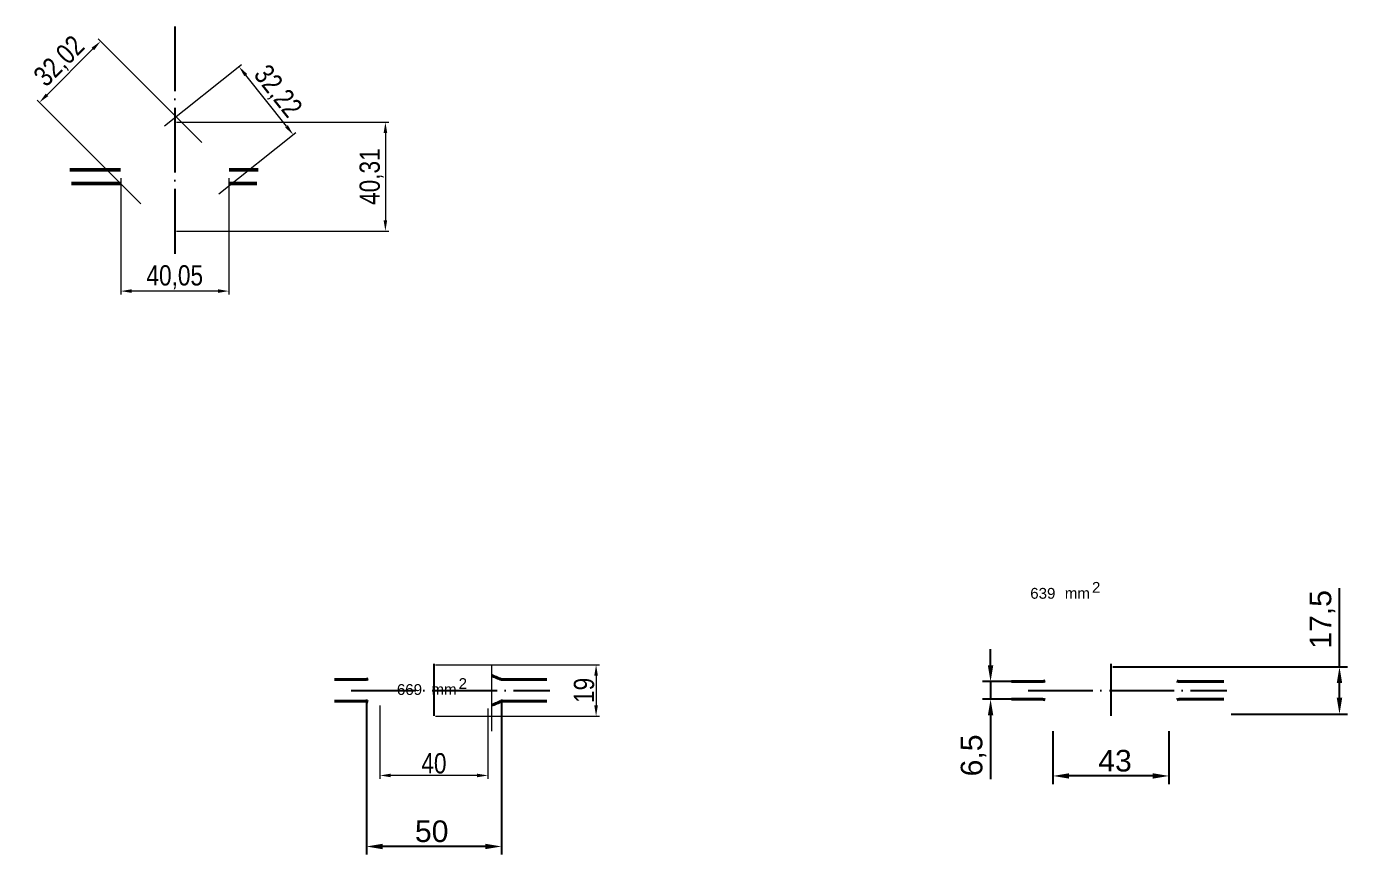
# Model space of a CAD drawing. Header units: millimetres. Extents: x 1526 to 31626, y -4643 to 9189.
# Drawn here: x 7303.6 to 7793.1, y 1329.1 to 1635.9 of the extents above; entities that cross this region are included whole.
import ezdxf

# ---------------------------------------------------------------- set-up
doc = ezdxf.new("R2010")
doc.units = ezdxf.units.MM
doc.linetypes.add('ACAD_ISO04W100', pattern=[30, 24, -3, 0, -3])
for name, color, linetype, lineweight in [('контурная', 7, 'Continuous', 50), ('осевые', 1, 'ACAD_ISO04W100', 25), ('тонкая', 7, 'Continuous', 20), ('тонкий', 7, 'Continuous', 20)]:
    doc.layers.add(name, color=color, linetype=linetype, lineweight=lineweight)
doc.styles.add('s1v4', font='arial.ttf', dxfattribs={"height": 4})
doc.styles.add('s3v2.5', font='arial.ttf', dxfattribs={"width": 0.8, "height": 7.5})
doc.styles.get("Standard").update_dxf_attribs({"font": 'arial.ttf'})
doc.dimstyles.new('s2v4', dxfattribs={"dimtxt": 8, "dimasz": 6, "dimexe": 3, "dimexo": 0, "dimgap": 1.5, "dimtad": 1, "dimtxsty": 'Standard', "dimcen": 2.5, "dimadec": 0, "dimazin": 0, "dimtfac": 1, "dimtmove": 0, "dimatfit": 3, "dimfxl": 1, "dimarcsym": 0})
doc.dimstyles.new('s3v2.5', dxfattribs={"dimtxt": 7.5, "dimasz": 4, "dimexe": 1.25, "dimexo": 0.625, "dimtad": 1, "dimtxsty": 's3v2.5', "dimcen": 1.5, "dimclrd": 6, "dimclre": 256, "dimclrt": 1, "dimadec": 0, "dimazin": 0, "dimtfac": 1, "dimtmove": 0, "dimatfit": 3, "dimfxl": 1, "dimlwd": -1, "dimlwe": -1, "dimarcsym": 0})

# ---------------------------------------------------------------- blocks, each defined once
blk = doc.blocks.new('*D419')
at = {"layer": 'Defpoints', "color": 0, "transparency": 16777216}
for p in [(7358.56, 1600.37), (7358.56, 1560.06), (7436.61, 1560.06)]:
    blk.add_point(p, dxfattribs=at)
at = {"layer": 'тонкая', "transparency": 16777216}
for p, q in [((7359.18, 1600.37), (7437.86, 1600.37)), ((7359.18, 1560.06), (7437.86, 1560.06))]:
    blk.add_line(p, q, dxfattribs=at)
at = {"layer": 'тонкая', "color": 6, "transparency": 16777216}
blk.add_line((7436.61, 1596.37), (7436.61, 1564.06), dxfattribs=at)
for points in [[(7435.94, 1596.37), (7437.28, 1596.37), (7436.61, 1600.37)], [(7435.94, 1564.06), (7437.28, 1564.06), (7436.61, 1560.06)]]:
    blk.add_solid(points, dxfattribs=at)
at = {"layer": 'тонкая', "color": 1, "transparency": 16777216, "insert": (7431.48, 1580.21), "char_height": 7.5, "attachment_point": 5, "rotation": 90, "style": 's3v2.5'}
blk.add_mtext('40,31', dxfattribs=at)
blk = doc.blocks.new('*D625')
at = {"layer": 'Defpoints', "color": 0, "transparency": 16777216}
for p in [(7331.06, 1630.35), (7369.01, 1592.4), (7346.37, 1569.76)]:
    blk.add_point(p, dxfattribs=at)
at = {"layer": 'тонкая', "transparency": 16777216}
for p, q in [((7368.57, 1592.84), (7330.18, 1631.23)), ((7345.93, 1570.2), (7307.54, 1608.59))]:
    blk.add_line(p, q, dxfattribs=at)
at = {"layer": 'тонкая', "color": 6, "transparency": 16777216}
blk.add_line((7311.25, 1610.53), (7328.24, 1627.52), dxfattribs=at)
for points in [[(7327.76, 1627.99), (7328.71, 1627.05), (7331.06, 1630.35)], [(7310.78, 1611.01), (7311.72, 1610.06), (7308.42, 1607.71)]]:
    blk.add_solid(points, dxfattribs=at)
at = {"layer": 'тонкая', "color": 1, "transparency": 16777216, "insert": (7316.11, 1622.66), "char_height": 7.5, "attachment_point": 5, "rotation": 45, "style": 's3v2.5'}
blk.add_mtext('32,02', dxfattribs=at)
blk = doc.blocks.new('*D631')
at = {"layer": 'Defpoints', "color": 0, "transparency": 16777216}
for p in [(7382.37, 1620.95), (7354.32, 1598.61), (7374.39, 1573.4)]:
    blk.add_point(p, dxfattribs=at)
at = {"layer": 'тонкая', "transparency": 16777216}
for p, q in [((7354.81, 1599), (7383.35, 1621.73)), ((7374.88, 1573.79), (7403.42, 1596.53))]:
    blk.add_line(p, q, dxfattribs=at)
at = {"layer": 'тонкая', "color": 6, "transparency": 16777216}
blk.add_line((7399.95, 1598.88), (7384.86, 1617.82), dxfattribs=at)
for points in [[(7385.39, 1618.24), (7384.34, 1617.41), (7382.37, 1620.95)], [(7400.48, 1599.29), (7399.43, 1598.46), (7402.45, 1595.75)]]:
    blk.add_solid(points, dxfattribs=at)
at = {"layer": 'тонкая', "color": 1, "transparency": 16777216, "insert": (7396.42, 1611.55), "char_height": 7.5, "attachment_point": 5, "rotation": 308.5341, "style": 's3v2.5'}
blk.add_mtext('32,22', dxfattribs=at)
blk = doc.blocks.new('*D632')
at = {"layer": 'Defpoints', "color": 0, "transparency": 16777216}
for p in [(7338.54, 1580.21), (7378.58, 1580.21), (7338.54, 1537.82)]:
    blk.add_point(p, dxfattribs=at)
at = {"layer": 'тонкая', "transparency": 16777216}
for p, q in [((7338.54, 1579.59), (7338.54, 1536.57)), ((7378.58, 1579.59), (7378.58, 1536.57))]:
    blk.add_line(p, q, dxfattribs=at)
at = {"layer": 'тонкая', "color": 6, "transparency": 16777216}
blk.add_line((7374.58, 1537.82), (7342.54, 1537.82), dxfattribs=at)
for points in [[(7342.54, 1538.49), (7342.54, 1537.16), (7338.54, 1537.82)], [(7374.58, 1538.49), (7374.58, 1537.16), (7378.58, 1537.82)]]:
    blk.add_solid(points, dxfattribs=at)
at = {"layer": 'тонкая', "color": 1, "transparency": 16777216, "insert": (7358.56, 1542.95), "char_height": 7.5, "attachment_point": 5, "style": 's3v2.5'}
blk.add_mtext('40,05', dxfattribs=at)
blk = doc.blocks.new('*D650')
at = {"layer": 'Defpoints', "color": 0, "transparency": 16777216}
for p in [(7429.56, 1386.6), (7479.61, 1386.6), (7429.56, 1332.11)]:
    blk.add_point(p, dxfattribs=at)
at = {"layer": 'тонкий', "color": 0, "lineweight": -2, "transparency": 16777216}
for p, q in [((7429.56, 1386.6), (7429.56, 1329.11)), ((7479.61, 1386.6), (7479.61, 1329.11)), ((7473.61, 1332.11), (7435.56, 1332.11))]:
    blk.add_line(p, q, dxfattribs=at)
at = {"layer": 'тонкий', "color": 0, "transparency": 16777216}
for points in [[(7435.56, 1333.11), (7435.56, 1331.11), (7429.56, 1332.11)], [(7473.61, 1333.11), (7473.61, 1331.11), (7479.61, 1332.11)]]:
    blk.add_solid(points, dxfattribs=at)
at = {"layer": 'тонкий', "color": 0, "transparency": 16777216, "insert": (7453.77, 1337.7), "char_height": 8, "attachment_point": 5}
blk.add_mtext('50', dxfattribs=at)
blk = doc.blocks.new('*D651')
at = {"layer": 'Defpoints', "color": 0, "transparency": 16777216}
for p in [(7454.59, 1399.42), (7454.59, 1380.42), (7514.68, 1380.42)]:
    blk.add_point(p, dxfattribs=at)
at = {"layer": 'тонкая', "transparency": 16777216}
for p, q in [((7455.21, 1399.42), (7515.93, 1399.42)), ((7455.21, 1380.42), (7515.93, 1380.42))]:
    blk.add_line(p, q, dxfattribs=at)
at = {"layer": 'тонкая', "color": 6, "transparency": 16777216}
blk.add_line((7514.68, 1395.42), (7514.68, 1384.42), dxfattribs=at)
for points in [[(7514.01, 1395.42), (7515.35, 1395.42), (7514.68, 1399.42)], [(7514.01, 1384.42), (7515.35, 1384.42), (7514.68, 1380.42)]]:
    blk.add_solid(points, dxfattribs=at)
at = {"layer": 'тонкая', "color": 1, "transparency": 16777216, "insert": (7510.23, 1389.92), "char_height": 7.5, "attachment_point": 5, "rotation": 90, "style": 's3v2.5'}
blk.add_mtext('19', dxfattribs=at)
blk = doc.blocks.new('*D652')
at = {"layer": 'Defpoints', "color": 0, "transparency": 16777216}
for p in [(7434.59, 1384.92), (7474.59, 1383.88), (7434.59, 1358.42)]:
    blk.add_point(p, dxfattribs=at)
at = {"layer": 'тонкая', "transparency": 16777216}
for p, q in [((7434.59, 1384.3), (7434.59, 1357.17)), ((7474.59, 1383.25), (7474.59, 1357.17))]:
    blk.add_line(p, q, dxfattribs=at)
at = {"layer": 'тонкая', "color": 6, "transparency": 16777216}
blk.add_line((7470.59, 1358.42), (7438.59, 1358.42), dxfattribs=at)
for points in [[(7438.59, 1359.08), (7438.59, 1357.75), (7434.59, 1358.42)], [(7470.59, 1359.08), (7470.59, 1357.75), (7474.59, 1358.42)]]:
    blk.add_solid(points, dxfattribs=at)
at = {"layer": 'тонкая', "color": 1, "transparency": 16777216, "insert": (7454.59, 1362.87), "char_height": 7.5, "attachment_point": 5, "style": 's3v2.5'}
blk.add_mtext('40', dxfattribs=at)
blk = doc.blocks.new('*D1457')
at = {"layer": 'Defpoints', "color": 0, "transparency": 16777216}
for p in [(7668.66, 1393.17), (7660.85, 1386.67), (7668.66, 1386.67)]:
    blk.add_point(p, dxfattribs=at)
at = {"layer": 'тонкий', "color": 0, "lineweight": -2, "transparency": 16777216}
for p, q in [((7660.85, 1399.17), (7660.85, 1405.17)), ((7668.66, 1393.17), (7657.85, 1393.17)), ((7660.85, 1393.17), (7660.85, 1386.67)), ((7668.66, 1386.67), (7657.85, 1386.67)), ((7660.85, 1380.67), (7660.85, 1357))]:
    blk.add_line(p, q, dxfattribs=at)
at = {"layer": 'тонкий', "color": 0, "transparency": 16777216}
for points in [[(7659.85, 1399.17), (7661.85, 1399.17), (7660.85, 1393.17)], [(7659.85, 1380.67), (7661.85, 1380.67), (7660.85, 1386.67)]]:
    blk.add_solid(points, dxfattribs=at)
at = {"layer": 'тонкий', "color": 0, "transparency": 16777216, "insert": (7654.55, 1365.84), "char_height": 8, "attachment_point": 5, "rotation": 90}
blk.add_mtext('6,5', dxfattribs=at)
blk = doc.blocks.new('*D1458')
at = {"layer": 'Defpoints', "color": 0, "transparency": 16777216}
for p in [(7706.15, 1398.67), (7790.13, 1398.67), (7750.05, 1381.17)]:
    blk.add_point(p, dxfattribs=at)
at = {"layer": 'тонкий', "color": 0, "lineweight": -2, "transparency": 16777216}
for p, q in [((7790.13, 1398.67), (7790.13, 1427.75)), ((7706.15, 1398.67), (7793.13, 1398.67)), ((7790.13, 1387.17), (7790.13, 1392.67)), ((7750.05, 1381.17), (7793.13, 1381.17))]:
    blk.add_line(p, q, dxfattribs=at)
at = {"layer": 'тонкий', "color": 0, "transparency": 16777216}
for points in [[(7789.13, 1392.67), (7791.13, 1392.67), (7790.13, 1398.67)], [(7789.13, 1387.17), (7791.13, 1387.17), (7790.13, 1381.17)]]:
    blk.add_solid(points, dxfattribs=at)
at = {"layer": 'тонкий', "color": 0, "transparency": 16777216, "insert": (7783.83, 1416.21), "char_height": 8, "attachment_point": 5, "rotation": 90}
blk.add_mtext('17,5', dxfattribs=at)
blk = doc.blocks.new('*D1459')
at = {"color": 0, "lineweight": -2, "transparency": 16777216}
for p, q in [((7683.95, 1374.82), (7683.95, 1355.24)), ((7726.95, 1374.82), (7726.95, 1355.24)), ((7720.95, 1358.24), (7689.95, 1358.24))]:
    blk.add_line(p, q, dxfattribs=at)
at = {"color": 0, "transparency": 16777216}
for points in [[(7689.95, 1359.24), (7689.95, 1357.24), (7683.95, 1358.24)], [(7720.95, 1359.24), (7720.95, 1357.24), (7726.95, 1358.24)]]:
    blk.add_solid(points, dxfattribs=at)
at = {"layer": 'Defpoints', "color": 0, "transparency": 16777216}
for p in [(7683.95, 1374.82), (7726.95, 1374.82), (7683.95, 1358.24)]:
    blk.add_point(p, dxfattribs=at)
at = {"color": 0, "lineweight": 15, "transparency": 16777216, "insert": (7706.96, 1363.83), "char_height": 8, "attachment_point": 5}
blk.add_mtext('43', dxfattribs=at)

msp = doc.modelspace()

# ---------------------------------------------------------------- linework, layer by layer
at = {"lineweight": 40}
for p, q in [((7417.7991, 1393.92148), (7428.93554, 1393.92148)), ((7496.39884, 1393.92148), (7480.23935, 1393.92148)), ((7668.66348, 1393.17148), (7679.79993, 1393.17148)), ((7747.26322, 1393.17148), (7731.10373, 1393.17148)), ((7417.7991, 1385.92148), (7428.93554, 1385.92148)), ((7496.39884, 1385.92148), (7480.23935, 1385.92148)), ((7668.66348, 1386.67148), (7679.79993, 1386.67148)), ((7747.26322, 1386.67148), (7731.10373, 1386.67148))]:
    msp.add_line(p, q, dxfattribs=at)
for centre, radius, start, end in [((7454.58745, 1339.85148), 59.57, 65.7969718, 68.8432974), ((7428.93554, 1396.92148), 3, 270, 294.2030282), ((7480.23935, 1396.92148), 3, 245.7969718, 270), ((7679.79993, 1396.17148), 3, 270, 294.2030282), ((7731.10373, 1396.17148), 3, 245.7969718, 270), ((7428.93554, 1382.92148), 3, 65.7969718, 90), ((7454.58745, 1439.99148), 59.57, 291.1567026, 294.2030282), ((7480.23935, 1382.92148), 3, 90, 114.2030282), ((7679.79993, 1383.67148), 3, 65.7969718, 90), ((7731.10373, 1383.67148), 3, 90, 114.2030282)]:
    msp.add_arc(centre, radius, start, end, dxfattribs=at)
at = {"layer": 'контурная'}
for p, q in [((7338.40544, 1582.69835), (7319.66322, 1582.69835)), ((7378.71206, 1582.69835), (7389.52424, 1582.69835)), ((7338.43134, 1577.69835), (7320.2722, 1577.69835)), ((7378.68616, 1577.69835), (7388.91526, 1577.69835))]:
    msp.add_line(p, q, dxfattribs=at)
at = {"layer": 'осевые'}
for p, q in [((7358.55875, 1635.85069), (7358.55875, 1549.47215)), ((7454.58745, 1399.82152), (7454.58745, 1380.52148)), ((7705.45183, 1399.82152), (7705.45183, 1380.52148)), ((7423.89836, 1389.92148), (7497.53044, 1389.92148)), ((7674.76274, 1389.92148), (7748.39483, 1389.92148))]:
    msp.add_line(p, q, dxfattribs=at)
at = {"layer": 'тонкий'}
msp.add_line((7476.08745, 1374.82234), (7476.08745, 1399.5464), dxfattribs=at)

# ---------------------------------------------------------------- texts
at = {"layer": 'тонкая', "style": 's1v4'}
for s, p in [('2', (7698.42434, 1426.08216)), ('639', (7675.54644, 1423.87532)), ('mm', (7688.35437, 1423.93762)), ('669', (7440.8721, 1388.25061)), ('mm', (7453.68004, 1388.3129)), ('2', (7463.75001, 1390.45745))]:
    msp.add_text(s, height=4, dxfattribs=at).set_placement(p)

# ---------------------------------------------------------------- dimensions: what is measured, and where the dimension line sits
at = {"lineweight": 15}
dim = msp.add_linear_dim(base=(7683.95183, 1358.23778), p1=(7726.95183, 1374.82234), p2=(7683.95183, 1374.82234), dimstyle='s2v4', dxfattribs=at)
dim.commit()
dim.dimension.update_dxf_attribs({"geometry": '*D1459', "text_midpoint": (7706.9615, 1358.23778), "dimtype": 160})
at = {"layer": 'тонкая'}
for p1, p2, distance, picture, middle in [((7346.37372, 1569.75597), (7369.01408, 1592.39633), 53.67, '*D625', (7316.1145, 1622.65555)), ((7374.39058, 1573.40278), (7354.31611, 1598.60902), -35.86609, '*D631', (7396.42371, 1611.54701))]:
    dim = msp.add_aligned_dim(p1=p1, p2=p2, distance=distance, dimstyle='s3v2.5', dxfattribs=at)
    dim.commit()
    dim.dimension.update_dxf_attribs({"geometry": picture, "text_midpoint": middle})
for base, p1, p2, picture, middle in [((7436.61005, 1560.05622), (7358.55875, 1600.36638), (7358.55875, 1560.05622), '*D419', (7431.47789, 1580.2113)), ((7514.67997, 1380.42148), (7454.58745, 1399.42148), (7454.58745, 1380.42148), '*D651', (7510.22567, 1389.92148))]:
    dim = msp.add_linear_dim(base=base, p1=p1, p2=p2, angle=90, dimstyle='s3v2.5', dxfattribs=at)
    dim.commit()
    dim.dimension.update_dxf_attribs({"geometry": picture, "text_midpoint": middle})
for base, p1, p2, picture, middle in [((7338.53568, 1537.82256), (7378.58182, 1580.2113), (7338.53568, 1580.2113), '*D632', (7358.55875, 1542.95472)), ((7434.58745, 1358.41521), (7474.58745, 1383.87922), (7434.58745, 1384.92437), '*D652', (7454.58745, 1362.86951))]:
    dim = msp.add_linear_dim(base=base, p1=p1, p2=p2, dimstyle='s3v2.5', dxfattribs=at)
    dim.commit()
    dim.dimension.update_dxf_attribs({"geometry": picture, "text_midpoint": middle})
at = {"layer": 'тонкий'}
dim = msp.add_linear_dim(base=(7790.1332, 1398.66702), p1=(7750.04875, 1381.17148), p2=(7706.15197, 1398.66702), angle=90, dimstyle='s2v4', dxfattribs=at)
dim.commit()
dim.dimension.update_dxf_attribs({"geometry": '*D1458', "text_midpoint": (7790.1332, 1416.21067), "dimtype": 160})
dim = msp.add_linear_dim(base=(7660.85396, 1386.67148), p1=(7668.66348, 1393.17148), p2=(7668.66348, 1386.67148), angle=90, dimstyle='s2v4', dxfattribs=at)
dim.commit()
dim.dimension.update_dxf_attribs({"geometry": '*D1457', "text_midpoint": (7654.54633, 1365.83723)})
dim = msp.add_linear_dim(base=(7429.56448, 1332.11413), p1=(7479.61041, 1386.60481), p2=(7429.56448, 1386.60481), dimstyle='s2v4', override={"dimdec": 0}, dxfattribs=at)
dim.commit()
dim.dimension.update_dxf_attribs({"geometry": '*D650', "text_midpoint": (7453.7681, 1332.11413), "dimtype": 160})

doc.saveas('drawing.dxf')
